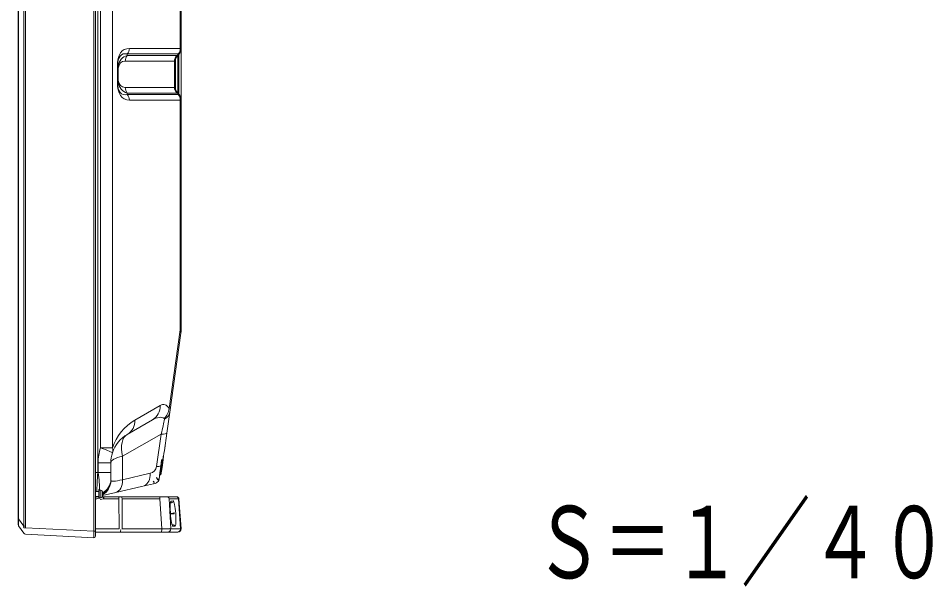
# Model space of a CAD drawing. Units: millimetres, scale not verified. Extents: x -63 to 62, y -57 to 57.
# Drawn here: x 23.53 to 37.44, y -3.23 to 5.42 of the extents above; entities that cross this region are included whole.
import ezdxf
from ezdxf.enums import TextEntityAlignment as Align

# ---------------------------------------------------------------- set-up
doc = ezdxf.new("R2010")
doc.units = ezdxf.units.MM
doc.header["$LTSCALE"] = 0.125
doc.layers.add('0-5_GAIKEI', color=1, linetype='Continuous', lineweight=18)
doc.layers.add('0-6_SUNPO', color=7, linetype='Continuous', lineweight=18)
doc.styles.add('ＭＳ ゴシック', font='')
doc.styles.get('ＭＳ ゴシック').set_extended_font_data('MS Gothic')

msp = doc.modelspace()

# ---------------------------------------------------------------- linework, layer by layer
at = {"layer": '0-5_GAIKEI'}
for p, q in [((24.6819, 33.2644), (24.6819, -2.3856)), ((23.6164, 33.1866), (23.6164, -2.3078)), ((23.6451, -2.3078), (23.6451, 33.1866)), ((23.5344, 33.0759), (23.5344, -2.1971)), ((23.5389, -2.1971), (23.5389, 33.0759)), ((24.7834, 31.9962), (24.7834, -1.1174)), ((24.9687, -1.1174), (24.9687, 31.9962)), ((26.0094, 4.9538), (26.0094, 7.9251)), ((25.9966, 7.9212), (25.9966, 4.9576)), ((25.1921, 4.8724), (25.9642, 4.8724)), ((25.1921, 4.8504), (25.1921, 4.8724)), ((25.9966, 4.9576), (25.2244, 4.9576)), ((25.9691, 4.8713), (25.9475, 4.8497)), ((26.0094, 4.1751), (26.0094, 4.9537)), ((25.1597, 4.7652), (25.9091, 4.7652)), ((25.9414, 4.8504), (25.1921, 4.8504)), ((25.9091, 4.7652), (25.9091, 4.3636)), ((25.9584, 4.851), (25.9728, 4.8653)), ((25.9585, 4.851), (25.9584, 4.851)), ((25.9585, 4.2778), (25.9585, 4.851)), ((25.9728, 4.8653), (25.9728, 4.2635)), ((25.0456, 4.6889), (25.0414, 4.6889)), ((25.0414, 4.6889), (25.0414, 4.4399)), ((25.0456, 4.4399), (25.0456, 4.6889)), ((25.0541, 4.4707), (25.0541, 4.6581)), ((25.0456, 4.4399), (25.0414, 4.4399)), ((25.9091, 4.3636), (25.1597, 4.3636)), ((25.1921, 4.2784), (25.9414, 4.2784)), ((25.1921, 4.2564), (25.1921, 4.2784)), ((25.9642, 4.2564), (25.1921, 4.2564)), ((25.2244, 4.1712), (25.9966, 4.1712)), ((25.9475, 4.2791), (25.9691, 4.2575)), ((25.9584, 4.2779), (25.9585, 4.2778)), ((25.9728, 4.2635), (25.9584, 4.2779)), ((25.9966, 4.1712), (25.9966, 0.6776)), ((26.0094, 1.5948), (26.0094, 4.1751)), ((26.0094, 0.6776), (26.0094, 4.1751)), ((26.0094, 1.3296), (26.0094, 1.5948)), ((25.9966, 0.6776), (25.8285, -0.5187)), ((25.8371, -0.5742), (26.0057, 0.6254)), ((26.0094, 0.6776), (25.9966, 0.6776)), ((25.6906, -0.4746), (25.3084, -0.6953)), ((25.1919, -0.9118), (25.5742, -0.6911)), ((25.7923, -0.8932), (25.8371, -0.5742)), ((25.7054, -0.9079), (25.6363, -1.3999)), ((25.7548, -1.16), (25.7923, -0.8932)), ((25.7654, -1.0845), (25.7548, -1.16)), ((25.7654, -1.0845), (25.7671, -1.0721)), ((24.9687, -1.1174), (24.7834, -1.1174)), ((25.732, -1.2982), (25.7392, -1.2473)), ((25.7442, -1.2354), (25.7475, -1.2123)), ((25.749, -1.2008), (25.7491, -1.2009)), ((25.7548, -1.16), (25.7491, -1.2009)), ((24.7481, -1.3448), (24.7481, -1.4918)), ((25.7116, -1.3079), (25.6991, -1.3966)), ((25.7015, -1.3955), (25.714, -1.3068)), ((25.7016, -1.395), (25.7141, -1.3061)), ((25.7018, -1.4113), (25.718, -1.2962)), ((25.7098, -1.3367), (25.7098, -1.3367)), ((25.714, -1.3068), (25.714, -1.3068)), ((25.7141, -1.3061), (25.7152, -1.2983)), ((25.7167, -1.4134), (25.7329, -1.2983)), ((25.7329, -1.2983), (25.718, -1.2962)), ((25.7192, -1.4138), (25.735, -1.3011)), ((24.7069, -1.4934), (24.7413, -1.4934)), ((24.9419, -1.4918), (24.7481, -1.4918)), ((24.9419, -1.6022), (24.9419, -1.4918)), ((25.5406, -1.5043), (25.1205, -1.6013)), ((25.6736, -1.5941), (25.6875, -1.4954)), ((25.6856, -1.5265), (25.7018, -1.4113)), ((25.6856, -1.5265), (25.7005, -1.5285)), ((25.6875, -1.4954), (25.7015, -1.3955)), ((25.6889, -1.4853), (25.6889, -1.4853)), ((25.7005, -1.5285), (25.7167, -1.4134)), ((25.7033, -1.5264), (25.7192, -1.4138)), ((25.408, -1.7048), (25.5911, -1.6625)), ((25.5911, -1.6625), (25.6162, -1.6568)), ((25.6386, -1.5699), (25.6353, -1.5737)), ((25.6556, -1.6016), (25.6544, -1.6039)), ((25.668, -1.6139), (25.6684, -1.613)), ((25.669, -1.6115), (25.6702, -1.6081)), ((25.6728, -1.5989), (25.6736, -1.5941)), ((24.7581, -1.7799), (24.7069, -1.7799)), ((24.7656, -1.7499), (24.7656, -1.8186)), ((24.7911, -1.7624), (24.7656, -1.7624)), ((24.7911, -1.8186), (24.7911, -1.7624)), ((24.8161, -1.7874), (24.8161, -1.8186)), ((24.8161, -1.8415), (25.016, -1.7953)), ((25.016, -1.7953), (25.408, -1.7048)), ((24.7069, -1.8574), (24.7581, -1.8574)), ((24.7413, -1.8588), (24.7472, -1.8574)), ((24.7581, -1.8186), (24.7581, -1.8874)), ((24.7581, -1.8874), (24.7656, -1.8874)), ((24.7656, -1.8186), (24.7656, -1.8874)), ((24.7656, -1.8749), (24.7911, -1.8749)), ((24.7911, -1.8749), (24.7911, -1.8186)), ((24.8108, -1.865), (24.8237, -1.8622)), ((24.8161, -1.8186), (24.8161, -1.8499)), ((24.8342, -1.8611), (25.6159, -1.8611)), ((24.8342, -1.8611), (25.0631, -1.8611)), ((25.1062, -1.8611), (25.0631, -1.8611)), ((25.0631, -1.8611), (25.0631, -1.8914)), ((25.0663, -2.3486), (25.0631, -1.8914)), ((25.1062, -1.8611), (25.6808, -1.8611)), ((25.1126, -1.8914), (25.1158, -2.3486)), ((25.6578, -1.8611), (25.6159, -1.8611)), ((25.7935, -1.8611), (25.6808, -1.8611)), ((25.7935, -1.8611), (25.938, -1.8611)), ((25.8257, -1.8914), (25.8545, -2.3486)), ((25.8577, -1.9269), (25.8894, -1.9253)), ((25.944, -1.8611), (25.938, -1.8611)), ((25.9764, -1.8914), (26.0084, -2.3486)), ((25.866, -1.952), (25.8483, -1.9529)), ((23.5344, -2.1971), (23.5344, -2.2902)), ((23.5389, -2.1971), (23.5344, -2.1971)), ((23.5389, -2.1971), (23.6164, -2.3078)), ((25.847, -2.1194), (25.8467, -2.1144)), ((25.8472, -2.1194), (25.8469, -2.1144)), ((25.9042, -2.1161), (25.847, -2.1161)), ((25.9045, -2.1211), (25.8474, -2.1211)), ((25.9045, -2.1211), (25.9042, -2.1161)), ((25.9276, -2.1144), (25.928, -2.1194)), ((23.6164, -2.4153), (23.5389, -2.3045)), ((23.6451, -2.3078), (23.6164, -2.3078)), ((23.6465, -2.3315), (24.6819, -2.3857)), ((24.7069, -2.3486), (25.0663, -2.3486)), ((25.1158, -2.3486), (25.7157, -2.3486)), ((25.7157, -2.3486), (25.8545, -2.3486)), ((25.8726, -2.2856), (25.8931, -2.2867)), ((25.9166, -2.3099), (25.8846, -2.3082)), ((26.0021, -2.3486), (26.0084, -2.3486)), ((23.6465, -2.4313), (23.6451, -2.4313)), ((24.6819, -2.4856), (23.6465, -2.4313)), ((24.6819, -2.4856), (24.6819, -2.3856)), ((24.7069, -2.3856), (24.6819, -2.3856)), ((24.6819, -2.4856), (24.6819, -2.4856)), ((24.7069, -2.3856), (24.7069, -2.4606)), ((25.0863, -2.3986), (24.7069, -2.3986)), ((25.7058, -2.3986), (25.0863, -2.3986)), ((25.8049, -2.3986), (25.7058, -2.3986)), ((25.9525, -2.3986), (25.8049, -2.3986)), ((25.9584, -2.3986), (25.9525, -2.3986))]:
    msp.add_line(p, q, dxfattribs=at)
for points in [[(24.7069, -2.3856), (24.7069, 33.2644), (24.6819, 33.2644)], [(24.7481, -1.4918), (24.7413, -1.4934), (24.7413, 32.3722)], [(25.9218, 4.3662), (25.9219, 4.3662), (25.9219, 4.7626), (25.9218, 4.7626)], [(25.1205, -1.6013), (25.1205, -1.2457), (25.7054, -0.9079)], [(25.7442, -1.2354), (25.7436, -1.2394), (25.735, -1.3008)], [(25.7442, -1.2354), (25.7436, -1.2394), (25.735, -1.3008)], [(25.7473, -1.2132), (25.7474, -1.2123), (25.7491, -1.2009)], [(24.9419, -1.4918), (24.9419, -1.3448), (24.7481, -1.3448)], [(24.7656, -1.7499), (24.7581, -1.7499), (24.7581, -1.8186)], [(25.0631, -1.8914), (24.8342, -1.8914), (24.8305, -1.8917), (24.7777, -1.9031)], [(24.8237, -1.8622), (24.8342, -1.8611), (24.8342, -1.8914)], [(25.716, -2.3486), (25.6872, -1.8914), (25.1126, -1.8914)], [(26.0021, -2.3486), (25.9702, -1.8914), (25.8257, -1.8914)], [(25.8545, -2.3486), (26.0021, -2.3486), (26.0021, -2.3486)]]:
    msp.add_lwpolyline(points, dxfattribs=at)
for centre, radius, start, end in [((25.8844, 4.9537), 0.125, 315, 0), ((26.0469, 4.7626), 0.125, 135, 180), ((25.4514, 4.6085), 0.4058, 170.40308, 179.99262), ((25.4514, 4.5203), 0.4058, 180.00738, 189.59692), ((26.0469, 4.3662), 0.125, 180, 225), ((25.8844, 4.1751), 0.125, 0, 45), ((25.6344, 0.6776), 0.375, 352, 360), ((25.6834, -1.3448), 0.75, 120, 162.35119), ((25.4419, -1.3448), 0.5, 120, 162.35119), ((25.4981, -1.3448), 0.75, 162.35119, 180), ((25.4419, -1.3448), 0.5, 162.35119, 180), ((25.7193, -1.2319), 0.0252, 322.80808, 343.5624), ((25.7194, -1.232), 0.025, 343.75455, 352), ((25.7177, -1.2987), 0.0025, 82, 140.66582), ((25.7325, -1.3008), 0.0025, 352, 82), ((25.5125, -1.3825), 0.125, 283, 352), ((25.686, -1.524), 0.0025, 172, 262), ((25.7008, -1.5261), 0.0025, 262, 352), ((24.6919, -1.6136), 0.25, 299.80172, 0), ((25.5993, -1.5837), 0.075, 283.00456, 338.20016), ((24.7911, -1.7874), 0.025, 0, 90), ((24.7992, -2.0209), 0.15, 105.87387, 128.01658), ((24.7694, -1.9805), 0.125, 103, 120), ((24.7992, -2.0209), 0.15, 105.88329, 107.98742), ((24.7911, -1.8499), 0.025, 270, 0), ((25.944, -1.8936), 0.0325, 4, 90), ((23.5594, -2.2902), 0.025, 180, 214.97839), ((25.9584, -2.3486), 0.05, 270, 0), ((23.6471, -2.3938), 0.0375, 214.97839, 267), ((24.6819, -2.4606), 0.025, 270, 0)]:
    msp.add_arc(centre, radius, start, end, dxfattribs=at)
for centre, major_axis, ratio, start_param, end_param in [((25.6664, 4.0402), (-0.5268, 0.8959), 0.375381, 6.0659259, 6.8513241), ((25.5456, 4.0402), (-0.4325, 0.8262), 0.303719, 6.0235723, 6.8089705), ((25.1037, 4.9576), (0, 0.125), 0.965926, 3.9629201, 4.712389), ((25.8759, 4.9576), (0, 0.125), 0.965926, 3.9629201, 4.712389), ((25.7228, 4.6038), (0.2475, 0.2667), 0.131301, 0.0306537, 0.1212819), ((25.8807, 4.9565), (0.062, 0.1086), 0.980759, 4.4689791, 5.2228475), ((25.8844, 5.3072), (-0.0883, 0.442), 0.022161, 3.1563761, 3.1774278), ((25.8844, 4.9538), (-0.125, 0), 0.999559, 2.3579965, 3.1415927), ((25.6344, 4.689), (0.3736, 0.2646), 0.124427, 0.0832651, 0.1738933), ((25.5456, 4.2148), (-0.4087, 0.6117), 0.470788, 6.1116189, 6.7461554), ((25.4249, 4.2148), (-0.3161, 0.5375), 0.375381, 6.0659259, 6.7004624), ((25.2805, 4.7652), (0, 0.125), 0.965926, 0.8213275, 1.5707963), ((26.0298, 4.7652), (0, 0.125), 0.965926, 0.8213275, 1.5707963), ((25.5469, 4.228), (0.3691, 0.5354), 0.123318, 0.0334278, 0.0848275), ((26.0358, 4.7645), (0.0319, 0.1208), 0.976461, 1.0725162, 1.8234032), ((26.0468, 4.7626), (-0.0884, 0.0884), 0.999731, 0.0125008, 0.7855325), ((25.4585, 4.3131), (0.4951, 0.5333), 0.131301, 0.0698822, 0.1212819), ((26.0468, 4.7626), (-0.0884, 0.0884), 0.999731, 6.2831853, 6.2956861), ((25.1749, 4.6581), (-0.1232, 0.0213), 0.536158, 0.0477249, 0.3116347), ((25.1749, 4.4707), (0.1232, 0.0213), 0.536158, 2.829958, 3.0938678), ((25.5456, 4.914), (0.4087, 0.6117), 0.470788, 2.6786226, 3.313159), ((25.4249, 4.914), (0.3161, 0.5375), 0.375381, 2.7243156, 3.358852), ((25.6664, 5.0886), (0.5268, 0.8959), 0.375381, 2.5734539, 3.358852), ((25.5456, 5.0886), (0.4325, 0.8262), 0.303719, 2.6158075, 3.4012056), ((25.2805, 4.3636), (0, 0.125), 0.965926, 1.5707963, 2.3202652), ((25.5469, 4.9009), (-0.3691, 0.5354), 0.123318, 3.0567651, 3.1081648), ((26.0298, 4.3636), (0, 0.125), 0.965926, 1.5707963, 2.3202652), ((26.0358, 4.3643), (-0.0319, 0.1208), 0.976461, 1.3181895, 2.0690764), ((26.0468, 4.3662), (0.0884, 0.0884), 0.999731, 2.3560602, 3.1415927), ((25.1037, 4.1712), (0, 0.125), 0.965926, 4.712389, 5.4618578), ((25.4585, 4.8157), (-0.4951, 0.5333), 0.131301, 3.0203107, 3.0717104), ((25.7228, 4.525), (-0.2475, 0.2667), 0.131301, 3.0203107, 3.1109389), ((25.8759, 4.1712), (0, 0.125), 0.965926, 4.712389, 5.4618578), ((25.8807, 4.1723), (-0.062, 0.1086), 0.980759, 4.2019304, 4.9557989), ((25.8844, 3.8216), (0.0883, 0.442), 0.022161, 6.2473501, 6.2684018), ((25.8844, 4.1751), (0.125, 0), 0.999559, 6.2831853, 7.0667815), ((25.6344, 4.4399), (-0.3736, 0.2646), 0.124427, 2.9676993, 3.0583275), ((25.6344, 0.6776), (-0.3714, 0.0522), 0.460934, 3.1415927, 3.4375427), ((25.4492, -0.4746), (-0.125, 0.2165), 0.955319, 3.1415927, 4.2083537), ((25.6019, -1.3918), (0.1525, 0.9316), 0.283925, 5.9703938, 6.5115172), ((25.587, -0.5187), (0.2121, 0.1324), 0.892308, 4.955898, 5.6726149), ((25.3604, -1.3918), (0.3832, 0.7268), 0.347231, 6.2459658, 6.7870892), ((25.4794, -1.3231), (0.2701, 0.7284), 0.108935, 5.358716, 5.8248832), ((25.5896, -0.5394), (-0.2476, 0.0348), 0.709254, 2.4070675, 3.1415927), ((25.0669, -0.6953), (-0.125, 0.2165), 0.955319, 3.1415927, 4.2083537), ((25.4419, -1.3448), (-0.25, 0.433), 0.52592, 0, 1.0551492), ((25.5447, -0.8584), (-0.2476, 0.0348), 0.142958, 2.2971198, 3.1415927), ((24.7272, -1.1174), (-0.2382, 0.0758), 0.069824, 3.1415927, 4.4963491), ((25.4419, -1.3448), (0.5, 0), 0.258819, 2.268928, 3.1415927), ((24.7272, -1.1174), (-0.2382, 0.0758), 0.749303, 3.1415927, 3.5431272), ((25.5072, -1.1252), (0.2434, 1.7317), 0.142958, 4.6887754, 4.712389), ((25.6892, -1.3033), (-0.0248, 0.0035), 0.142958, 2.7167682, 3.1415927), ((24.7694, -1.4674), (0.0287, 0.3914), 0.066795, 1.6420802, 2.5002165), ((24.6919, -1.4853), (-0.0556, 0.372), 0.145431, 3.8506085, 4.673199), ((25.3799, -1.4547), (-0.0562, 0.2436), 0.618038, 3.2697679, 4.3678306), ((25.4756, -1.3503), (-0.2476, 0.0348), 0.142958, 2.2971198, 2.7167682), ((25.6627, -1.4919), (-0.0248, 0.0035), 0.967173, 2.8032079, 3.1415927), ((25.6768, -1.392), (-0.0248, 0.0035), 0.142958, 2.7167682, 3.1415927), ((24.6919, -1.6022), (-0.25, 0), 0.907434, 2.0909345, 3.1415927), ((24.6919, -1.6022), (-0.25, 0), 0.990783, 2.2041665, 3.1415927), ((25.4419, -1.4404), (0.4996, 0.1756), 0.115365, 3.1010583, 3.973723), ((24.9598, -1.5517), (-0.0562, 0.2436), 0.618038, 3.1415927, 4.3678306), ((25.6187, -1.6597), (-0.0325, 0.038), 0.004399, 5.3565524, 6.1445094), ((25.5799, -1.6138), (-0.0112, 0.0487), 0.32494, 3.1415927, 4.149046), ((25.6736, -1.6049), (-0.0378, 0.0328), 0.196263, 0.156328, 1.2502501), ((25.6773, -1.6006), (-0.0382, 0.0323), 0.192298, 0.1548632, 1.2091951), ((25.6457, -1.6022), (-0.0232, 0.0093), 0.071949, 3.1415927, 4.360374), ((25.6466, -1.6), (-0.0236, 0.0081), 0.058987, 3.1415927, 4.3421163), ((25.6483, -1.5938), (-0.0245, 0.0051), 0.011568, 1.9787451, 3.1415927), ((25.6488, -1.5906), (-0.0248, 0.0035), 0.043692, 2.0024752, 3.1415927), ((24.6259, -1.5005), (-0.0844, 0.3654), 0.911156, 3.480532, 3.5660068), ((24.6919, -1.4853), (-0.0366, 0.3751), 0.636426, 3.5296596, 3.6487025), ((24.6919, -1.6022), (-0.1683, 0.1849), 0.67469, 2.843721, 2.9931181), ((25.47, -1.7393), (-0.0138, 0.0481), 0.250873, 0.1039962, 0.202951), ((24.7694, -1.9717), (0.125, 0), 0.982379, 1.9443984, 2.0943951), ((24.7694, -1.9793), (-0.125, 0), 0.999815, 5.0062983, 5.2359878), ((24.6259, -1.5005), (-0.0844, 0.3654), 0.911156, 3.2111424, 3.2330423), ((24.7694, -1.4674), (0.0395, 0.3921), 0.290985, 3.1705367, 3.2400864), ((24.8305, -1.894), (-0.0068, 0.0318), 0.014722, 4.7806346, 6.2831853), ((25.1062, -1.8936), (0, 0.0325), 0.198435, 4.7822022, 6.2831853), ((25.6808, -1.8936), (0, 0.0325), 0.198435, 4.7822022, 6.2831853), ((25.7935, -1.8936), (0, 0.0325), 0.991669, 4.7822022, 6.2831853), ((25.8712, -2.1151), (-0.0135, 0.1882), 0.129243, 6.2806985, 7.8410168), ((25.833, -1.9287), (-0.0013, 0.025), 0.991707, 3.8344077, 4.7302773), ((25.8647, -1.927), (-0.0013, 0.025), 0.991707, 3.1415927, 4.7302773), ((25.903, -2.1151), (-0.0136, 0.1898), 0.129243, 4.7068153, 6.2806985), ((25.938, -1.8936), (0, 0.0325), 0.991669, 4.7822022, 6.2831853), ((23.5594, -2.0068), (0.0201, 0.2981), 0.033286, 2.2655199, 3.1002679), ((25.8014, -2.1081), (-0.0249, -0.0017), 0.003662, 3.1415927, 3.2704488), ((25.8018, -2.1131), (-0.0249, -0.0017), 0.003662, 3.1413456, 3.2704488), ((25.8715, -2.1201), (-0.0135, 0.1882), 0.129243, 1.5578315, 3.1254906), ((25.8824, -2.1081), (-0.0249, -0.0018), 0.003711, 1.6230246, 3.0127365), ((25.8827, -2.1131), (-0.0249, -0.0018), 0.003711, 1.6230246, 3.0127365), ((25.9034, -2.1201), (-0.0136, 0.1898), 0.129243, 3.1254906, 4.7068153), ((23.8371, -2.4038), (-0.1635, 0.2145), 0.694634, 0.6774935, 0.796224), ((23.6484, -2.3315), (0.0373, 0.0041), 0.00575, 1.6228398, 2.6090479), ((23.8352, -2.4038), (-0.1474, 0.1968), 0.609477, 0.6831971, 0.8019276), ((25.0863, -2.3486), (0, 0.05), 0.100214, 3.1415927, 4.548286), ((25.7058, -2.3486), (0, 0.05), 0.198435, 3.1415927, 4.712389), ((25.681, 0.154), (-0.0349, 2.5026), 0.068523, 3.1406373, 3.1423787), ((25.681, -2.3547), (0.175, 0.0055), 0.029223, 0.1299949, 1.3683761), ((25.8049, -2.3486), (0, 0.05), 0.991669, 3.1415927, 4.712389), ((25.6604, 0.162), (-0.1736, 2.5026), 0.008964, 3.1392296, 3.140971), ((25.8599, -2.31), (0.0013, 0.025), 0.991585, 4.8341238, 5.7190032), ((25.8918, -2.3117), (0.0013, 0.025), 0.991585, 4.8341238, 6.2831853), ((25.9525, -2.3486), (0, 0.05), 0.991669, 3.1415927, 4.712389), ((25.2584, -2.3748), (0.75, 0.0262), 0.002256, 0, 0.1289353), ((23.8371, -2.4038), (0.2212, 0.0104), 0.090892, 3.0802265, 3.198957), ((23.6484, -2.3939), (0.002, 0.0374), 0.993946, 2.1553845, 3.1415927), ((22.7532, -2.3776), (1.9081, 0), 0.052408, 6.2818158, 6.2831853), ((24.6845, -2.3856), (0.0026, 0.1), 0.02615, 1.5728506, 3.1409079)]:
    msp.add_ellipse(centre, major_axis=major_axis, ratio=ratio, start_param=start_param, end_param=end_param, dxfattribs=at)

# ---------------------------------------------------------------- texts
at = {"layer": '0-6_SUNPO', "style": 'ＭＳ ゴシック', "width": 0.7}
msp.add_text('Ｓ＝１／４０', height=1.1, dxfattribs=at).set_placement((31.3745, -3.4299), align=Align.BOTTOM_LEFT)

doc.saveas('drawing.dxf')
